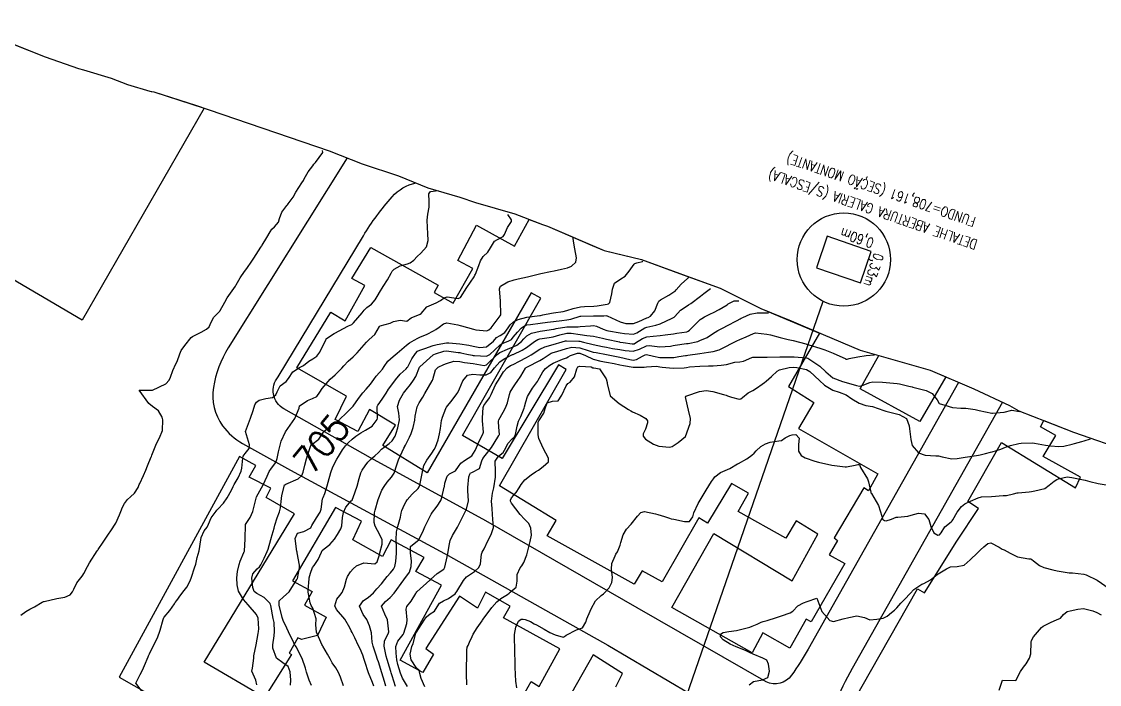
# Model space of a CAD drawing. Header units: metres. Extents: x 298520 to 308411, y 7433745 to 7450750.
# Drawn here: x 306184.4 to 306346.1, y 7435928.1 to 7436027.6 of the extents above; entities that cross this region are included whole.
import ezdxf
from ezdxf.enums import TextEntityAlignment as Align

# ---------------------------------------------------------------- set-up
doc = ezdxf.new("R2010")
doc.units = ezdxf.units.M
doc.header["$LTSCALE"] = 10
doc.linetypes.add('CONTINUO', pattern=[0])
for name, color, linetype in [('Area', 45, 'Continuous'), ('Area Verde e Lazer', 94, 'Continuous'), ('BUEIRO', 151, 'Continuous'), ('Cotas', 45, 'Continuous'), ('Curvas de Nivel 1m', 11, 'Continuous'), ('Curvas de Nivel 5m', 15, 'Continuous'), ('Edificações', 30, 'Continuous'), ('TEXTO', 45, 'Continuous'), ('Vias Primárias', 230, 'Continuous')]:
    doc.layers.add(name, color=color, linetype=linetype)
doc.styles.add('ROMANS', font='romans', dxfattribs={"height": 0.2})
doc.styles.add('Style-STANDARD', font='STANDARD.shx')

msp = doc.modelspace()

# ---------------------------------------------------------------- linework, layer by layer
at = {"layer": 'Area'}
msp.add_polyline3d([(306180.66, 7436025.22, 701.72), (306187.99, 7436022.31, 701.9), (306192.99, 7436020.59, 701.85), (306193.72, 7436020.35, 701.97), (306197.9, 7436019.13, 701.75), (306200.35, 7436018.19, 701.69), (306203.7, 7436017.15, 701.45), (306203.88, 7436017.12, 701.75), (306204.29, 7436017.09, 701.84), (306210.51, 7436015.08, 707.33), (306230.56, 7436008.21, 702.38), (306235.54, 7436006.26, 702.4), (306240.98, 7436004.46, 702.23), (306245.38, 7436002.66, 712.46), (306250.19, 7436001.25, 713.76), (306252.5, 7436000.44, 711.94), (306258.42, 7435998.77, 704.36), (306262.55, 7435997.13, 708.96), (306263.3, 7435996.91, 708.95), (306271.8, 7435993.25, 711.57), (306273.68, 7435992.82, 712.04), (306277.43, 7435991.9, 709.57), (306283.19, 7435989.78, 711.95), (306289.2, 7435987.6, 715.53), (306295.32, 7435984.54, 712.15), (306299.89, 7435982.68, 715.86), (306304.66, 7435980.62, 713.67), (306310.23, 7435978.28, 713.98), (306320.71, 7435975.27, 717.32), (306327.26, 7435972.47, 712.16), (306332.6, 7435969.99, 712.34), (306334.02, 7435969.19, 715.29), (306342.22, 7435965.99, 715.87), (306350.56, 7435963.07, 717.47)], dxfattribs=at)
at = {"layer": 'Area Verde e Lazer', "elevation": 701.73}
msp.add_lwpolyline([(306173.15, 7436027.62), (306177.06, 7436026.25), (306180.66, 7436025.22), (306183.41, 7436024.13), (306187.99, 7436022.31), (306192.99, 7436020.59), (306193.72, 7436020.35), (306197.9, 7436019.13), (306200.35, 7436018.19), (306203.7, 7436017.15), (306204.29, 7436017.09), (306211.85, 7436014.62), (306193.52, 7435982.8), (306159.04, 7436003.07)], close=True, dxfattribs=at)
at = {"layer": 'BUEIRO', "linetype": 'CONTINUO'}
msp.add_polyline3d([(306240.44, 7435799.82, 0), (306304.65, 7435985.63, 0)], dxfattribs=at)
at = {"layer": 'Curvas de Nivel 1m', "flags": 128}
for points, elevation in [([(306184.33, 7435938.5), (306185.1, 7435939.08), (306185.7, 7435939.43), (306186.39, 7435939.79), (306187.54, 7435940.46), (306187.64, 7435940.53), (306187.71, 7435940.56), (306187.85, 7435940.59), (306189.72, 7435941.03), (306190.92, 7435941.22), (306191.72, 7435941.56), (306192.1, 7435942.03), (306192.27, 7435942.4), (306192.75, 7435943.39), (306193.52, 7435944.39), (306193.62, 7435944.52), (306193.76, 7435944.75), (306194.31, 7435945.84), (306194.62, 7435946.38), (306195.8, 7435948.16), (306195.89, 7435948.27), (306195.94, 7435948.36), (306196.69, 7435949.49), (306197.27, 7435950.35), (306197.5, 7435950.68), (306197.84, 7435951.17), (306198.56, 7435952.33), (306199.15, 7435953.6), (306199.41, 7435954.32), (306199.55, 7435954.64), (306199.89, 7435955.3), (306200.31, 7435955.89), (306200.79, 7435956.3), (306201.39, 7435956.82), (306201.92, 7435957.69), (306202.09, 7435958.12), (306202.17, 7435958.29), (306202.75, 7435959.48), (306203.06, 7435960.28), (306203.31, 7435960.93), (306203.89, 7435962.27), (306203.91, 7435962.33), (306203.98, 7435962.51), (306204.7, 7435964.26), (306205.14, 7435965.12), (306205.56, 7435966.25), (306205.61, 7435967.82), (306205.53, 7435968.25), (306204.98, 7435969.18), (306204.06, 7435969.84), (306203.51, 7435970.28), (306202.09, 7435972.29), (306204.09, 7435972.27), (306206.1, 7435973.23), (306206.57, 7435973.78), (306206.78, 7435974.23), (306207.14, 7435975.22), (306207.6, 7435976.23), (306207.77, 7435976.6), (306208.16, 7435977.76), (306208.38, 7435978.22), (306208.93, 7435978.97), (306209.89, 7435980.19), (306210.06, 7435980.32), (306210.19, 7435980.39), (306211.36, 7435981.01), (306212.2, 7435981.43), (306212.57, 7435981.8), (306212.73, 7435982.16), (306213.22, 7435983.17), (306214.16, 7435984.15), (306214.2, 7435984.19), (306214.23, 7435984.24), (306214.91, 7435985.49), (306215.29, 7435986.13), (306216.28, 7435987.55), (306216.52, 7435987.88), (306216.65, 7435988.12), (306217.25, 7435989.16), (306217.9, 7435990.1), (306218.06, 7435990.35), (306218.31, 7435990.72), (306218.9, 7435991.52), (306219.29, 7435992.09), (306220.35, 7435993.74), (306220.48, 7435993.95), (306220.55, 7435994.07), (306221.25, 7435995.18), (306221.75, 7435996.06), (306222, 7435996.44), (306222.39, 7435996.82), (306222.97, 7435997.48), (306223.14, 7435998.04), (306223.47, 7435998.98), (306224.25, 7436000.03), (306224.33, 7436000.12), (306224.43, 7436000.24), (306225.18, 7436001.28), (306225.6, 7436002.01), (306226.47, 7436003.39), (306226.72, 7436003.74), (306226.84, 7436004), (306227.41, 7436005.07), (306228.13, 7436005.98), (306228.3, 7436006.19), (306228.51, 7436006.45), (306229.61, 7436007.96), (306229.56, 7436008.28)], 702), ([(306203.14, 7435926.27), (306201.56, 7435928.29), (306202.24, 7435929.63), (306202.56, 7435930.28), (306202.9, 7435930.98), (306203.41, 7435932.27), (306203.47, 7435932.42), (306203.62, 7435932.72), (306204.4, 7435934.26), (306204.81, 7435935.09), (306205.24, 7435936.25), (306205.68, 7435937.87), (306205.76, 7435938.16), (306205.81, 7435938.24), (306206.7, 7435939.23), (306207.36, 7435940.22), (306207.5, 7435940.44), (306207.72, 7435940.74), (306208.35, 7435941.59), (306208.84, 7435942.21), (306209.21, 7435942.74), (306209.75, 7435943.67), (306209.94, 7435944.2), (306210.37, 7435945.6), (306210.56, 7435946.19), (306210.78, 7435947.18), (306211.07, 7435948.18), (306211.2, 7435948.8), (306211.38, 7435950.18), (306211.84, 7435951.15), (306212.3, 7435951.72), (306212.5, 7435952.16), (306212.9, 7435953.12), (306213.64, 7435954.15), (306213.75, 7435954.28), (306213.88, 7435954.41), (306214.72, 7435955.31), (306215.28, 7435956.13), (306215.91, 7435957.29), (306216.19, 7435957.84), (306216.34, 7435958.12), (306216.91, 7435959.14), (306217.37, 7435960.11), (306217.49, 7435960.57), (306217.63, 7435962.1), (306217.69, 7435962.39), (306217.98, 7435962.76), (306218.57, 7435963.52), (306218.62, 7435964.09), (306218.02, 7435966.1), (306218.8, 7435968.09), (306219.2, 7435969.23), (306219.45, 7435970.08), (306219.66, 7435970.48), (306220.07, 7435970.78), (306221.08, 7435971.06), (306222.08, 7435971.2), (306222.56, 7435971.57), (306222.77, 7435972.04), (306223.22, 7435972.92), (306224.11, 7435973.57), (306224.49, 7435974.02), (306225.12, 7435975.02), (306226.14, 7435975.71), (306226.35, 7435975.78), (306226.75, 7435975.99), (306227.51, 7435976.63), (306228.15, 7435976.98), (306228.73, 7435977.4), (306229.19, 7435977.97), (306230.09, 7435979.86), (306230.12, 7435979.95), (306230.15, 7435979.99), (306230.18, 7435980.02), (306231.35, 7435980.78), (306232.2, 7435981.26), (306232.64, 7435981.49), (306233.5, 7435981.92), (306233.96, 7435982.16), (306234.22, 7435982.37), (306235.53, 7435983.89), (306235.84, 7435984.29), (306236.24, 7435984.68), (306236.91, 7435985.22), (306237.47, 7435985.87), (306237.78, 7435986.35), (306238.28, 7435987.2), (306238.53, 7435987.61), (306238.68, 7435987.86), (306239.31, 7435988.84), (306239.86, 7435989.84), (306240.02, 7435990.13), (306240.31, 7435990.46), (306241.21, 7435990.93), (306242.32, 7435991.23), (306242.74, 7435991.39), (306243.28, 7435991.8), (306243.79, 7435992.34), (306244.34, 7435992.83), (306245.15, 7435993.78), (306245.41, 7435994.73), (306245.38, 7435995.78), (306245.32, 7435996.71), (306245.26, 7435997.78), (306245.35, 7435998.72), (306245.56, 7435999.77), (306245.59, 7436000.61), (306245.5, 7436001.77), (306245.77, 7436002.11), (306246.94, 7436002.26)], 703), ([(306219.75, 7435928.08), (306219.57, 7435928.74), (306219, 7435930.09), (306219.1, 7435930.58), (306219.26, 7435932.08), (306219.28, 7435932.42), (306219.63, 7435934.08), (306219.95, 7435935.78), (306220, 7435936.07), (306220.03, 7435936.44), (306219.92, 7435938.08), (306219.69, 7435938.63), (306218.43, 7435940.09), (306217.72, 7435940.87), (306216.96, 7435942.11), (306216.76, 7435943.09), (306216.74, 7435944.11), (306216.81, 7435945.07), (306217.08, 7435946.11), (306217.25, 7435946.64), (306217.8, 7435947.93), (306217.85, 7435948.05), (306217.86, 7435948.1), (306217.97, 7435949.96), (306217.98, 7435950.1), (306218.01, 7435951.94), (306218.05, 7435952.1), (306218.75, 7435953.2), (306219.13, 7435954.09), (306219.3, 7435954.67), (306219.62, 7435956.08), (306219.69, 7435956.3), (306219.91, 7435956.71), (306220.66, 7435958.07), (306221.27, 7435959.4), (306221.59, 7435960.06), (306221.95, 7435960.6), (306222.56, 7435961.45), (306222.79, 7435962.04), (306223, 7435963.02), (306223.22, 7435964.04), (306223.4, 7435964.63), (306224.02, 7435966.03), (306225.44, 7435968.01), (306226.06, 7435969.61), (306226.14, 7435969.92), (306226.21, 7435970), (306227.34, 7435970.72), (306228.08, 7435971.02), (306228.72, 7435971.34), (306229.17, 7435971.97), (306229.53, 7435972.54), (306230.11, 7435973.25), (306230.75, 7435973.95), (306231.46, 7435974.61), (306232.13, 7435975.23), (306232.48, 7435975.58), (306232.78, 7435975.92), (306233.45, 7435976.62), (306234.16, 7435977.27), (306234.77, 7435977.9), (306236.18, 7435979.48), (306236.37, 7435979.69), (306236.59, 7435979.88), (306237.41, 7435980.66), (306238.14, 7435981.86), (306238.17, 7435981.9), (306238.21, 7435981.92), (306239.7, 7435982.36), (306240.22, 7435982.58), (306241.21, 7435982.81), (306242.22, 7435982.62), (306242.89, 7435983.14), (306244.23, 7435983.69), (306244.39, 7435983.79), (306245.22, 7435984.8), (306246.26, 7435985.25), (306246.62, 7435985.39), (306247.26, 7435985.75), (306247.84, 7435986.17), (306248.27, 7435986.29), (306249.94, 7435986.05), (306250.27, 7435986.21), (306251.21, 7435987.71), (306252.3, 7435989.32), (306252.44, 7435989.55), (306252.51, 7435989.69), (306253, 7435991), (306253.29, 7435991.68), (306253.66, 7435992.36), (306254.35, 7435993.01), (306254.77, 7435993.66), (306255.38, 7435994.65), (306256.38, 7435995.19), (306256.67, 7435995.35), (306256.87, 7435995.64), (306257.34, 7435996.68), (306257.94, 7435997.62), (306257.92, 7435997.87), (306257.35, 7435998.66)], 704), ([(306227.91, 7435927.98), (306227.57, 7435928.76), (306227.18, 7435929.98), (306227.04, 7435930.54), (306226.55, 7435931.99), (306225.63, 7435933.77), (306225.52, 7435933.89), (306225.44, 7435934), (306225.27, 7435934.37), (306224.47, 7435936.02), (306224.22, 7435936.57), (306223.68, 7435937.73), (306223.58, 7435938.03), (306223.54, 7435938.18), (306223.08, 7435940.04), (306223.1, 7435940.66), (306223.73, 7435941.25), (306224.58, 7435942.02), (306225.75, 7435943.86), (306225.8, 7435943.96), (306225.81, 7435944), (306226.14, 7435945.63), (306226.15, 7435946), (306225.8, 7435947.86), (306225.77, 7435947.97), (306225.76, 7435948), (306225.75, 7435948.05), (306225.5, 7435950.01), (306225.84, 7435950.81), (306226.77, 7435951.06), (306227.85, 7435951.64), (306227.95, 7435951.88), (306227.99, 7435951.98), (306228.7, 7435953.13), (306229.23, 7435953.97), (306229.4, 7435954.45), (306229.58, 7435955.96), (306229.67, 7435956.2), (306229.91, 7435956.8), (306230.3, 7435957.95), (306230.43, 7435958.46), (306230.82, 7435959.95), (306231.14, 7435960.76), (306231.74, 7435961.93), (306231.98, 7435962.35), (306232.59, 7435963.32), (306233.04, 7435963.92), (306233.49, 7435964.43), (306234.01, 7435964.92), (306234.56, 7435965.36), (306235.34, 7435965.89), (306236.03, 7435966.3), (306237.02, 7435966.88), (306237.78, 7435967.86), (306237.81, 7435968.1), (306237.79, 7435969.86), (306237.87, 7435970.05), (306238.07, 7435970.3), (306238.71, 7435971.23), (306239.11, 7435971.85), (306239.49, 7435972.45), (306240.11, 7435973.3), (306240.5, 7435973.83), (306241.24, 7435974.7), (306242.14, 7435975.51), (306242.28, 7435975.67), (306242.35, 7435975.81), (306242.95, 7435977.01), (306243.5, 7435977.8), (306243.83, 7435978.12), (306244.17, 7435978.29), (306244.91, 7435978.52), (306246.18, 7435978.98), (306246.78, 7435979.15), (306248.18, 7435979.38), (306248.53, 7435979.39), (306250.18, 7435979.23), (306251.51, 7435979.04), (306252.17, 7435978.9), (306253.17, 7435978.68), (306254.17, 7435978.81), (306255.2, 7435979.65), (306255.66, 7435980.18), (306256.2, 7435980.5), (306256.91, 7435980.93), (306257.44, 7435981.63), (306257.73, 7435982.11), (306258.22, 7435982.55), (306258.93, 7435982.91), (306260.23, 7435983.23), (306262.15, 7435983.49), (306262.23, 7435983.5), (306262.29, 7435983.51), (306262.62, 7435983.57), (306263.92, 7435983.87), (306264.24, 7435983.91), (306265.67, 7435984.1), (306266.24, 7435984.25), (306267.19, 7435984.57), (306268.25, 7435984.82), (306268.87, 7435984.87), (306270.25, 7435984.9), (306270.77, 7435984.96), (306272.26, 7435985.22), (306272.45, 7435985.25), (306272.65, 7435985.45), (306272.96, 7435986.76), (306273.08, 7435987.44), (306273.39, 7435988.34), (306274.3, 7435988.99), (306274.95, 7435989.42), (306275.56, 7435990.16), (306276.33, 7435991.2), (306276.43, 7435991.3), (306276.71, 7435991.4), (306277.56, 7435991.58), (306277.6, 7435991.63)], 706), ([(306232.74, 7435927.92), (306232.3, 7435929.2), (306232, 7435929.93), (306231.6, 7435930.61), (306231.05, 7435931.38), (306230.71, 7435931.94), (306230.32, 7435932.65), (306229.63, 7435933.88), (306229.58, 7435933.96), (306229.5, 7435934.09), (306228.67, 7435935.97), (306228.56, 7435937.09), (306228.63, 7435937.97), (306228.12, 7435939.57), (306227.87, 7435939.98), (306227.72, 7435940.36), (306227.43, 7435941.98), (306227.44, 7435942.28), (306227.57, 7435943.98), (306227.59, 7435944.14), (306227.77, 7435944.8), (306228.1, 7435945.65), (306228.31, 7435945.97), (306228.91, 7435946.85), (306229.41, 7435947.96), (306229.54, 7435948.23), (306229.81, 7435948.49), (306230.66, 7435949.11), (306231.4, 7435949.94), (306231.84, 7435950.6), (306232.32, 7435951.45), (306232.46, 7435951.92), (306232.59, 7435953.19), (306232.71, 7435953.92), (306233.07, 7435954.73), (306233.9, 7435955.67), (306234.01, 7435955.8), (306234.08, 7435955.91), (306234.17, 7435956.17), (306234.75, 7435957.9), (306235.09, 7435959.05), (306235.34, 7435959.89), (306235.53, 7435960.3), (306235.96, 7435960.94), (306236.37, 7435961.47), (306236.76, 7435961.87), (306237.4, 7435962.44), (306237.98, 7435962.95), (306238.44, 7435963.41), (306238.99, 7435963.85), (306239.59, 7435964.26), (306240.01, 7435964.68), (306240.45, 7435965.4), (306240.61, 7435965.83), (306240.85, 7435966.64), (306241.12, 7435967.82), (306241.04, 7435968.82), (306240.81, 7435969.83), (306241.12, 7435970.78), (306241.74, 7435971.82), (306242.1, 7435972.33), (306242.76, 7435973.15), (306243.22, 7435973.8), (306243.55, 7435974.36), (306244.14, 7435975.72), (306244.16, 7435975.77), (306244.17, 7435975.79), (306246.16, 7435977.58), (306246.26, 7435977.66), (306246.51, 7435977.76), (306247.76, 7435978.15), (306248.17, 7435978.19), (306249.93, 7435977.96), (306250.16, 7435977.93), (306250.34, 7435977.9), (306251.2, 7435977.7), (306252, 7435977.53), (306252.16, 7435977.5), (306252.38, 7435977.47), (306254.16, 7435977.37), (306254.68, 7435977.66), (306256.18, 7435979.05), (306256.54, 7435979.28), (306257.42, 7435979.63), (306257.9, 7435979.91), (306258.19, 7435980.23), (306258.81, 7435981.01), (306259.39, 7435981.61), (306259.86, 7435981.96), (306260.22, 7435982.07), (306260.77, 7435982.14), (306262.22, 7435982.33), (306263.3, 7435982.48), (306264.22, 7435982.59), (306265.45, 7435982.76), (306266.23, 7435982.85), (306266.8, 7435982.94), (306268.23, 7435983.38), (306268.34, 7435983.4), (306270.23, 7435983.43), (306271.78, 7435983.46), (306272.22, 7435983.47), (306272.23, 7435983.46), (306272.27, 7435983.45), (306274.22, 7435982.55), (306275.09, 7435982.29), (306276.22, 7435982.27), (306277.03, 7435982.59), (306278.23, 7435983.12), (306278.42, 7435983.19), (306278.76, 7435983.37), (306279.42, 7435984.19), (306279.88, 7435985.36), (306280, 7435985.63), (306280.27, 7435985.85), (306281.5, 7435986.57), (306282.28, 7435987.04), (306282.45, 7435987.16), (306282.63, 7435987.33), (306283.39, 7435988.22), (306284.3, 7435989.05), (306284.44, 7435989.17), (306284.5, 7435989.21)], 707), ([(306237.25, 7435927.86), (306237.05, 7435928.39), (306236.46, 7435929.87), (306235.91, 7435931.58), (306235.82, 7435931.88), (306235.62, 7435932.52), (306235.2, 7435933.46), (306234.97, 7435933.89), (306234.44, 7435935.11), (306234.04, 7435935.9), (306233.9, 7435936.14), (306233.67, 7435936.63), (306232.93, 7435937.92), (306231.7, 7435939.39), (306231.44, 7435939.93), (306231.72, 7435940.9), (306232.16, 7435941.49), (306232.51, 7435941.92), (306232.87, 7435942.79), (306233.18, 7435943.92), (306233.35, 7435944.33), (306233.77, 7435945), (306234.19, 7435945.49), (306234.65, 7435945.9), (306235.79, 7435946.39), (306237.42, 7435946.23), (306237.79, 7435946.52), (306238.11, 7435947.55), (306238.19, 7435947.86), (306238.52, 7435949.15), (306238.51, 7435949.85), (306237.84, 7435951.21), (306237.45, 7435951.86), (306237.33, 7435952.4), (306237.37, 7435953.86), (306237.46, 7435954.28), (306237.9, 7435955.86), (306238.49, 7435957.29), (306238.8, 7435957.85), (306239.28, 7435958.49), (306239.94, 7435959.22), (306240.31, 7435959.83), (306240.73, 7435961.06), (306240.99, 7435961.82), (306241.76, 7435963.58), (306241.9, 7435963.81), (306241.93, 7435963.88), (306242, 7435964.05), (306242.61, 7435965.21), (306242.87, 7435965.8), (306243.17, 7435966.66), (306243.4, 7435967.8), (306243.47, 7435968.37), (306243.76, 7435969.79), (306243.85, 7435970.01), (306244.07, 7435970.4), (306244.6, 7435971.26), (306244.9, 7435971.78), (306246.03, 7435973.68), (306246.08, 7435973.76), (306246.09, 7435973.78), (306246.12, 7435973.91), (306246.53, 7435975.36), (306246.93, 7435975.75), (306247.76, 7435976.13), (306248.15, 7435976.3), (306249.25, 7435976.64), (306250.15, 7435976.58), (306250.89, 7435976.45), (306252.15, 7435976.28), (306253.83, 7435975.99), (306254.15, 7435976.1), (306255.79, 7435977.65), (306256.17, 7435977.93), (306257.34, 7435978.46), (306258.17, 7435978.78), (306258.73, 7435979.06), (306259.41, 7435979.61), (306259.78, 7435980.01), (306260.2, 7435980.43), (306260.93, 7435980.86), (306262.21, 7435981.16), (306262.56, 7435981.21), (306264.21, 7435981.44), (306264.3, 7435981.46), (306264.6, 7435981.54), (306266.22, 7435981.8), (306267.91, 7435981.81), (306268.22, 7435981.82), (306269.75, 7435981.95), (306270.22, 7435981.97), (306270.65, 7435981.9), (306271.69, 7435981.46), (306272.21, 7435981.26), (306272.45, 7435981.2), (306274.2, 7435980.89), (306274.85, 7435980.78), (306276.2, 7435980.69), (306276.73, 7435980.87), (306277.52, 7435981.39), (306277.94, 7435981.66), (306278.22, 7435981.76), (306279.56, 7435982.03), (306280.22, 7435982.25), (306282, 7435983.11), (306282.23, 7435983.19), (306282.33, 7435983.24), (306282.41, 7435983.33), (306283.27, 7435984.3), (306284.26, 7435984.97), (306284.48, 7435985.09), (306284.84, 7435985.3), (306286.27, 7435986.4), (306286.76, 7435986.8), (306287.37, 7435987.27), (306287.76, 7435987.53)], 708), ([(306239.08, 7435927.84), (306238.87, 7435928.55), (306238.48, 7435929.85), (306237.95, 7435931.52), (306237.84, 7435931.86), (306237.62, 7435932.53), (306237.17, 7435933.86), (306237.04, 7435934.47), (306236.9, 7435935.87), (306236.64, 7435936.9), (306236.22, 7435937.87), (306235.69, 7435938.61), (306235.11, 7435939.89), (306235.72, 7435940.71), (306236.41, 7435941.19), (306237.2, 7435941.87), (306237.45, 7435942.15), (306237.74, 7435942.46), (306238.4, 7435943.2), (306238.91, 7435943.85), (306239.29, 7435944.31), (306239.77, 7435944.87), (306240.21, 7435945.4), (306240.42, 7435945.83), (306240.55, 7435946.59), (306240.66, 7435947.83), (306240.67, 7435948.69), (306240.63, 7435949.83), (306240.66, 7435951), (306240.86, 7435951.82), (306241.27, 7435953.22), (306241.35, 7435953.82), (306241.47, 7435954.23), (306241.89, 7435955.12), (306242.13, 7435955.58), (306242.27, 7435955.81), (306243.01, 7435956.7), (306243.92, 7435957.55), (306244.09, 7435957.79), (306244.19, 7435958.05), (306244.5, 7435959.78), (306244.78, 7435960.96), (306245.23, 7435961.77), (306245.98, 7435962.81), (306246.34, 7435963.4), (306246.53, 7435963.75), (306246.91, 7435964.85), (306247.11, 7435965.75), (306247.25, 7435966.53), (306247.44, 7435967.75), (306247.56, 7435968.23), (306248.06, 7435969.52), (306248.13, 7435969.68), (306248.16, 7435969.74), (306249.01, 7435970.8), (306249.74, 7435971.72), (306249.87, 7435971.94), (306250.1, 7435972.47), (306250.6, 7435973.71), (306251.31, 7435974.52), (306252.13, 7435974.67), (306253.19, 7435974.61), (306254.13, 7435974.61), (306254.83, 7435974.96), (306255.36, 7435975.65), (306256.15, 7435976.54), (306256.81, 7435976.98), (306258.06, 7435977.62), (306258.13, 7435977.65), (306258.16, 7435977.66), (306259.51, 7435978.27), (306260.17, 7435978.69), (306261.37, 7435979.58), (306261.87, 7435979.89), (306262.19, 7435979.99), (306263.57, 7435980.18), (306264.19, 7435980.3), (306265.16, 7435980.57), (306266.2, 7435980.82), (306266.87, 7435980.84), (306268.2, 7435980.65), (306269.2, 7435980.49), (306270.2, 7435980.37), (306271.56, 7435980.1), (306272.19, 7435979.93), (306274.1, 7435979.52), (306274.18, 7435979.5), (306274.67, 7435979.42), (306276, 7435979.23), (306276.18, 7435979.22), (306276.32, 7435979.26), (306276.54, 7435979.4), (306277.55, 7435980.03), (306278.2, 7435980.29), (306279.18, 7435980.38), (306280.2, 7435980.47), (306280.97, 7435980.58), (306282.2, 7435980.76), (306282.7, 7435980.83), (306284.21, 7435981.06), (306284.4, 7435981.12), (306284.63, 7435981.3), (306286.23, 7435982.89), (306286.45, 7435983.06), (306286.88, 7435983.27), (306287.78, 7435983.72), (306288.24, 7435983.96), (306289.09, 7435984.42), (306290.26, 7435985.11), (306290.34, 7435985.16), (306290.44, 7435985.24), (306291.3, 7435985.71), (306292.01, 7435985.72)], 709), ([(306242.34, 7435927.8), (306241.58, 7435929.06), (306241.29, 7435929.81), (306240.88, 7435931.09), (306240.72, 7435931.82), (306240.61, 7435932.81), (306240.58, 7435933.83), (306240.86, 7435934.6), (306241.66, 7435935.63), (306241.74, 7435935.73), (306241.77, 7435935.81), (306242.2, 7435937.28), (306242.27, 7435937.8), (306242.11, 7435939.4), (306242.22, 7435939.8), (306242.89, 7435940.63), (306243.58, 7435941.79), (306243.64, 7435941.89), (306243.74, 7435942), (306245.69, 7435943.76), (306245.72, 7435943.79), (306245.75, 7435943.86), (306246.77, 7435944.75), (306247.78, 7435945.42), (306247.89, 7435945.63), (306247.92, 7435945.74), (306248.26, 7435947.27), (306248.38, 7435947.73), (306248.57, 7435948.98), (306248.72, 7435949.73), (306249.09, 7435950.48), (306249.81, 7435951.72), (306249.82, 7435951.75), (306249.85, 7435951.81), (306250.83, 7435953.71), (306251.17, 7435954.41), (306251.48, 7435955.7), (306251.38, 7435957.16), (306251.35, 7435957.7), (306251.53, 7435959.29), (306251.67, 7435959.69), (306251.78, 7435959.86), (306251.95, 7435959.94), (306253.1, 7435960.54), (306253.49, 7435961.67), (306253.62, 7435962.03), (306253.98, 7435962.47), (306254.91, 7435963.66), (306255.32, 7435964.33), (306256.02, 7435965.48), (306256.09, 7435965.57), (306256.11, 7435965.64), (306256.03, 7435966.75), (306255.96, 7435967.56), (306255.97, 7435967.64), (306256.04, 7435967.84), (306256.68, 7435969.01), (306257, 7435969.63), (306257.3, 7435970.41), (306257.61, 7435971.62), (306257.74, 7435971.98), (306258.1, 7435972.62), (306258.5, 7435973.22), (306258.78, 7435973.61), (306259.32, 7435974.41), (306260.01, 7435975.6), (306260.08, 7435975.66), (306260.14, 7435975.69), (306260.34, 7435975.79), (306262.15, 7435976.72), (306262.69, 7435977.03), (306263.42, 7435977.56), (306263.87, 7435977.85), (306264.17, 7435977.95), (306264.74, 7435978.11), (306266.17, 7435978.56), (306266.97, 7435978.72), (306268.17, 7435978.63), (306269.4, 7435978.26), (306270.17, 7435978.01), (306270.61, 7435977.92), (306272.16, 7435977.63), (306273.18, 7435977.44), (306274.16, 7435977.24), (306275.65, 7435976.9), (306276.16, 7435976.81), (306276.67, 7435976.88), (306277.59, 7435977.39), (306277.95, 7435977.6), (306278.17, 7435977.64), (306279.2, 7435977.37), (306280.16, 7435977.18), (306282.03, 7435977.2), (306282.16, 7435977.2), (306282.28, 7435977.21), (306283.04, 7435977.32), (306284.01, 7435977.47), (306284.16, 7435977.49), (306284.38, 7435977.52), (306286.17, 7435977.78), (306287.46, 7435977.98), (306288.17, 7435978.08), (306289.09, 7435978.34), (306290.18, 7435978.89), (306290.81, 7435979.23), (306291.73, 7435979.68), (306292.19, 7435979.9), (306293.1, 7435980.3), (306294.21, 7435980.81), (306294.53, 7435980.87), (306296.21, 7435980.69), (306296.78, 7435980.58), (306298.2, 7435980.19), (306299.43, 7435979.89), (306300.19, 7435979.72), (306302.05, 7435979.23), (306302.18, 7435979.19), (306302.54, 7435979.09), (306304.18, 7435978.6), (306304.9, 7435978.34), (306306.17, 7435977.84), (306306.74, 7435977.61), (306307.95, 7435977.02), (306308.09, 7435976.95), (306308.16, 7435976.93), (306308.25, 7435976.93), (306308.58, 7435977.02), (306309.86, 7435977.31), (306311.14, 7435977.5), (306312.37, 7435977.57)], 711), ([(306244.93, 7435927.77), (306244.37, 7435928.99), (306244.19, 7435929.78), (306244.06, 7435930.24), (306243.6, 7435930.68), (306242.88, 7435931.8), (306242.74, 7435932.68), (306242.99, 7435933.8), (306243.17, 7435934.27), (306243.59, 7435935.79), (306243.61, 7435935.84), (306243.66, 7435935.96), (306244.82, 7435937.77), (306245.17, 7435938.29), (306245.7, 7435938.72), (306246.35, 7435939.1), (306246.75, 7435939.75), (306247.13, 7435940.34), (306247.72, 7435940.67), (306248.46, 7435941), (306249.45, 7435941.72), (306249.58, 7435941.87), (306249.74, 7435942.09), (306250.71, 7435943.71), (306251.18, 7435944.28), (306251.77, 7435944.69), (306252.39, 7435945.07), (306253.03, 7435945.68), (306253.25, 7435946.21), (306253.41, 7435947.67), (306253.52, 7435947.96), (306253.81, 7435948.48), (306254.38, 7435949.66), (306254.87, 7435950.62), (306255.22, 7435951.65), (306255.13, 7435952.92), (306255.07, 7435953.65), (306255, 7435954.54), (306254.91, 7435955.65), (306255.09, 7435956.83), (306255.28, 7435957.65), (306255.5, 7435959.21), (306255.53, 7435959.65), (306255.5, 7435960.1), (306255.49, 7435961.65), (306255.98, 7435962.4), (306256.67, 7435962.95), (306257.05, 7435963.63), (306257.37, 7435964.26), (306258.01, 7435964.96), (306258.36, 7435965.28), (306258.51, 7435965.62), (306258.75, 7435966.9), (306258.97, 7435967.61), (306259.3, 7435968.36), (306259.8, 7435969.6), (306259.86, 7435969.8), (306260.08, 7435970.54), (306260.34, 7435971.34), (306260.45, 7435971.59), (306261.09, 7435972.58), (306261.81, 7435973.57), (306261.92, 7435973.77), (306262.12, 7435974.13), (306262.64, 7435975.06), (306263.01, 7435975.56), (306263.65, 7435976.05), (306264.15, 7435976.33), (306265.56, 7435976.93), (306266.16, 7435977.14), (306266.4, 7435977.28), (306266.79, 7435977.51), (306267.81, 7435977.86), (306268.17, 7435977.84), (306269.02, 7435977.49), (306270.16, 7435976.96), (306271.32, 7435976.63), (306272.15, 7435976.49), (306273.32, 7435976.27), (306274.15, 7435976.09), (306274.7, 7435975.97), (306276.15, 7435975.72), (306277.8, 7435975.73), (306278.15, 7435975.78), (306279.65, 7435975.87), (306280.15, 7435975.81), (306280.54, 7435975.75), (306282.15, 7435975.57), (306283.81, 7435975.65), (306284.15, 7435975.7), (306284.61, 7435975.77), (306286.15, 7435975.91), (306287.48, 7435975.94), (306288.15, 7435975.96), (306289.38, 7435976.02), (306290.15, 7435976.16), (306291.42, 7435976.49), (306292.16, 7435976.54), (306292.74, 7435976.62), (306293.95, 7435977.19), (306294.11, 7435977.24), (306294.16, 7435977.25), (306294.23, 7435977.26), (306296.16, 7435977.26), (306296.25, 7435977.26), (306298.16, 7435977.29), (306299.98, 7435977.3), (306300.16, 7435977.29), (306300.32, 7435977.28), (306302.16, 7435977.16), (306302.38, 7435977.09), (306304.15, 7435975.91), (306305.08, 7435975.06), (306306.13, 7435974.14), (306307.58, 7435973.57), (306308.12, 7435973.45), (306309.65, 7435973), (306310.11, 7435972.91), (306310.51, 7435972.99), (306311.65, 7435973.45), (306312.12, 7435973.55), (306313.59, 7435973.49), (306314.12, 7435973.45), (306315.76, 7435973.3), (306316.12, 7435973.23), (306317.51, 7435972.91), (306318, 7435972.79), (306318.11, 7435972.76), (306318.3, 7435972.71), (306320.11, 7435972.24), (306321.04, 7435971.8), (306321.78, 7435970.85), (306322.08, 7435970.29), (306322.9, 7435970.02), (306324.08, 7435969.71), (306325.31, 7435969.58), (306326.07, 7435969.58), (306327.49, 7435969.38), (306328.07, 7435969.25), (306329.99, 7435968.84), (306330.06, 7435968.82), (306331.8, 7435969.01), (306332.96, 7435969.28), (306334.1, 7435969.1)], 712), ([(306251.22, 7435928.05), (306251.16, 7435929.7), (306251.19, 7435931.28), (306251.2, 7435931.7), (306251.22, 7435933.28), (306251.29, 7435933.7), (306251.4, 7435933.94), (306251.64, 7435934.44), (306252.01, 7435935.33), (306252.17, 7435935.68), (306252.75, 7435936.6), (306253.53, 7435937.67), (306253.59, 7435937.76), (306253.69, 7435937.9), (306254.96, 7435939.65), (306255.72, 7435940.54), (306256.32, 7435941.04), (306257.32, 7435941.62), (306257.55, 7435941.81), (306257.74, 7435941.99), (306258.63, 7435942.73), (306258.79, 7435943.61), (306258.78, 7435944.6), (306259.23, 7435945.61), (306259.49, 7435945.9), (306259.79, 7435946.4), (306260.22, 7435947.59), (306260.37, 7435948.15), (306260.72, 7435949.59), (306260.92, 7435950.5), (306260.84, 7435951.59), (306260.52, 7435952.25), (306259.87, 7435952.91), (306259.2, 7435953.61), (306257.9, 7435955.31), (306257.75, 7435955.62), (306257.75, 7435955.78), (306257.91, 7435956.11), (306258.61, 7435956.92), (306259.08, 7435957.61), (306259.38, 7435958.15), (306259.94, 7435958.85), (306260.89, 7435959.59), (306261.52, 7435960.01), (306261.95, 7435960.3), (306262.69, 7435960.83), (306263.48, 7435961.55), (306263.45, 7435962.08), (306262.69, 7435963.56), (306262.02, 7435965.05), (306261.92, 7435965.57), (306261.93, 7435967.46), (306261.97, 7435967.57), (306262.04, 7435967.69), (306262.79, 7435968.83), (306262.97, 7435969.56), (306263.27, 7435970.37), (306264.08, 7435970.62), (306264.94, 7435970.68), (306265.49, 7435971.53), (306266.11, 7435972.95), (306266.36, 7435973.27), (306266.72, 7435973.51), (306267.35, 7435974.28), (306267.71, 7435975.5), (306267.88, 7435975.77), (306268.15, 7435975.89), (306269.86, 7435975.77), (306270.14, 7435975.66), (306270.28, 7435975.62), (306271.1, 7435975.47), (306272.12, 7435973.99), (306272.25, 7435973.45), (306272.26, 7435973.3), (306272.74, 7435971.44), (306274.08, 7435970.29), (306275.46, 7435969.41), (306275.82, 7435969.17), (306276.06, 7435969.05), (306277.2, 7435968.53), (306278.05, 7435968.03), (306278.32, 7435967.66), (306278.34, 7435967.38), (306278.03, 7435966.44), (306277.66, 7435965.75), (306277.68, 7435965.38), (306278.02, 7435964.95), (306279.2, 7435964.17), (306280, 7435963.87), (306281.63, 7435963.71), (306282, 7435963.82), (306282.91, 7435964.42), (306284.02, 7435965.31), (306284.73, 7435967.3), (306284.78, 7435968.03), (306284.49, 7435969.3), (306284.09, 7435971.05), (306284.04, 7435971.31), (306284.05, 7435971.36), (306284.09, 7435971.39), (306284.22, 7435971.43), (306286.1, 7435972.1), (306287.13, 7435972.24), (306288.1, 7435972.11), (306289.71, 7435971.63), (306290.1, 7435971.52), (306290.3, 7435971.44), (306290.93, 7435971.23), (306292.09, 7435970.95), (306292.31, 7435970.99), (306292.58, 7435971.21), (306293.42, 7435971.87), (306294.1, 7435972.26), (306294.69, 7435972.6), (306295.54, 7435973.18), (306295.87, 7435973.42), (306296.12, 7435973.63), (306296.93, 7435974.36), (306297.79, 7435975.15), (306298.14, 7435975.32), (306299.59, 7435975.68), (306300.15, 7435975.73), (306300.73, 7435975.69), (306302.15, 7435975.38), (306302.67, 7435975.08), (306304.12, 7435973.75), (306304.88, 7435973.06), (306306.11, 7435972.31), (306307.07, 7435972), (306308.1, 7435971.6), (306308.99, 7435971.01), (306310.08, 7435970.33), (306311.07, 7435969.99), (306312.08, 7435969.83), (306313.77, 7435969.25), (306314.07, 7435969.14), (306314.85, 7435968.94), (306316.06, 7435968.65), (306317.15, 7435968.01), (306317.56, 7435966.91), (306317.62, 7435966.48), (306317.8, 7435964.9), (306318.01, 7435963.97), (306318.99, 7435962.89), (306319.99, 7435962.52), (306321.55, 7435962.42), (306321.99, 7435962.41), (306322.53, 7435962.3), (306323.98, 7435962), (306324.78, 7435962.03), (306325.99, 7435962.21), (306327.67, 7435962.47), (306327.99, 7435962.52), (306328.21, 7435962.56), (306329, 7435962.77), (306329.78, 7435962.98), (306330, 7435963.03), (306331.31, 7435963.43), (306332.01, 7435963.71), (306332.75, 7435963.98), (306334.02, 7435964.29), (306334.39, 7435964.34), (306336.02, 7435964.38), (306336.35, 7435964.35), (306338.01, 7435964.04), (306338.75, 7435963.92), (306340.01, 7435963.81), (306340.77, 7435963.87), (306342.02, 7435964.16), (306342.36, 7435964.26), (306343.47, 7435964.6), (306343.81, 7435964.7), (306344.79, 7435965)], 713), ([(306258.71, 7435927.61), (306258.58, 7435928.61), (306258.54, 7435929.61), (306258.49, 7435930.72), (306258.45, 7435931.61), (306258.41, 7435932.83), (306258.4, 7435933.61), (306258.35, 7435934.91), (306258.37, 7435935.61), (306258.58, 7435936.7), (306258.99, 7435937.61), (306259.39, 7435937.9), (306259.69, 7435937.94), (306259.98, 7435937.89), (306260.77, 7435937.58), (306261.33, 7435937.23), (306261.68, 7435937.04), (306262.83, 7435936.4), (306263.67, 7435935.91), (306264.47, 7435935.54), (306265.66, 7435935.21), (306265.88, 7435935.31), (306266.12, 7435935.52), (306267.67, 7435936.31), (306268.57, 7435936.6), (306269.08, 7435937.49), (306269.2, 7435937.97), (306269.7, 7435939.1), (306269.86, 7435939.48), (306270.51, 7435940.68), (306271.39, 7435941.46), (306271.74, 7435941.7), (306272.58, 7435942.61), (306272.98, 7435943.44), (306273.06, 7435944.15), (306272.92, 7435945.44), (306272.97, 7435946.26), (306273.45, 7435947.43), (306273.58, 7435947.65), (306273.81, 7435948.03), (306274.2, 7435949.04), (306274.32, 7435949.43), (306274.69, 7435950.57), (306275.17, 7435951.42), (306275.86, 7435952.18), (306276.84, 7435953.39), (306277.33, 7435953.94), (306277.88, 7435954.06), (306279.5, 7435953.74), (306279.88, 7435953.65), (306280.85, 7435953.35), (306281.6, 7435953.06), (306281.87, 7435953), (306282.26, 7435952.94), (306283.87, 7435952.58), (306284.6, 7435952.56), (306285.11, 7435953.3), (306285.29, 7435953.89), (306285.9, 7435955.29), (306287.12, 7435957.27), (306287.94, 7435958.57), (306288.21, 7435958.98), (306288.42, 7435959.26), (306289.25, 7435959.95), (306289.96, 7435960.23), (306290.65, 7435960.54), (306291.82, 7435961.21), (306291.97, 7435961.29), (306293.21, 7435961.97), (306293.99, 7435962.52), (306294.34, 7435962.84), (306294.63, 7435963.18), (306295.33, 7435963.85), (306296.01, 7435964.21), (306296.71, 7435964.47), (306298.02, 7435964.7), (306298.43, 7435964.73), (306298.95, 7435965.13), (306299.66, 7435965.49), (306300.03, 7435965.6), (306300.56, 7435965.64), (306301.05, 7435965.1), (306300.97, 7435964.14), (306300.95, 7435963.11), (306301.35, 7435962.46), (306301.98, 7435962.15), (306303.4, 7435961.65), (306303.98, 7435961.47), (306305.97, 7435961.05), (306307.97, 7435960.8), (306308.18, 7435960.8), (306309.46, 7435961.01), (306309.87, 7435961.11), (306309.97, 7435961.15), (306310.12, 7435961.15), (306310.16, 7435961), (306310.29, 7435960.68), (306311.3, 7435958.98), (306311.49, 7435958.53), (306311.82, 7435956.97), (306311.84, 7435956.89), (306311.92, 7435956.76), (306312.96, 7435954.96), (306313.45, 7435953.38), (306313.59, 7435952.95), (306313.87, 7435952.75), (306314.13, 7435952.69), (306314.91, 7435952.94), (306315.6, 7435953.21), (306315.88, 7435953.23), (306317.39, 7435953.39), (306317.88, 7435953.52), (306318.96, 7435953.81), (306319.89, 7435953.71), (306320.52, 7435952.87), (306320.84, 7435951.84), (306321.28, 7435950.86), (306321.85, 7435950.5), (306322.12, 7435950.58), (306322.35, 7435950.85), (306322.94, 7435951.76), (306323.87, 7435952.53), (306324.02, 7435952.68), (306324.11, 7435952.83), (306324.75, 7435953.96), (306325.43, 7435954.81), (306325.67, 7435955.05), (306325.91, 7435955.21), (306326.76, 7435955.65), (306327.92, 7435956.15), (306328.44, 7435956.26), (306329.92, 7435956.33), (306331.68, 7435956.49), (306331.92, 7435956.49), (306332.18, 7435956.47), (306333.22, 7435956.72), (306333.78, 7435956.86), (306333.92, 7435956.88), (306335.59, 7435957.03), (306335.93, 7435957.09), (306336.42, 7435957.18), (306337.93, 7435957.52), (306338.57, 7435958.02), (306339.33, 7435958.65), (306339.71, 7435958.88), (306339.95, 7435958.99), (306341.27, 7435959.3), (306341.95, 7435959.2), (306343.73, 7435958.81), (306343.95, 7435958.77), (306344.69, 7435958.58), (306345.94, 7435958.26), (306347.44, 7435958.05)], 714), ([(306331.07, 7435927.25), (306331.58, 7435928.74), (306333.58, 7435928.71), (306334.27, 7435930.04), (306334.71, 7435930.7), (306335.11, 7435931.2), (306335.63, 7435932.05), (306335.82, 7435932.69), (306335.87, 7435934.47), (306335.91, 7435934.69), (306336.24, 7435935.26), (306337.43, 7435936.66), (306337.69, 7435936.87), (306338.86, 7435937.48), (306339.69, 7435937.8), (306340.27, 7435938.06), (306340.7, 7435938.63), (306341.26, 7435939.07), (306341.71, 7435939.18), (306342.88, 7435939.44), (306343.72, 7435939.5), (306345.13, 7435939.16), (306345.71, 7435938.93), (306346.36, 7435938.56)], 716)]:
    msp.add_lwpolyline(points, dxfattribs=dict(at, elevation=elevation))
at = {"layer": 'Curvas de Nivel 5m', "flags": 128}
for points, elevation in [([(306224.76, 7435928.01), (306224.82, 7435928.77), (306224.75, 7435930.01), (306224.41, 7435930.83), (306223.61, 7435931.37), (306222.66, 7435932.04), (306222.11, 7435933.56), (306222.11, 7435934.05), (306222.31, 7435935.39), (306222.37, 7435936.04), (306222.31, 7435937.41), (306222.2, 7435938.04), (306221.81, 7435939.95), (306221.79, 7435940.05), (306221.72, 7435940.26), (306220.85, 7435941.19), (306219.73, 7435941.77), (306219.34, 7435942.08), (306219.14, 7435942.68), (306218.99, 7435944.09), (306219.15, 7435944.7), (306219.77, 7435945.45), (306220.11, 7435945.75), (306220.33, 7435946.07), (306220.81, 7435947.08), (306221.28, 7435948.06), (306221.42, 7435948.44), (306221.83, 7435949.88), (306221.87, 7435950.01), (306221.88, 7435950.05), (306222.32, 7435951.58), (306222.44, 7435952.04), (306222.77, 7435953.14), (306223.13, 7435954.04), (306223.3, 7435954.61), (306223.43, 7435956.03), (306223.49, 7435956.46), (306223.87, 7435958.03), (306223.89, 7435958.07), (306223.92, 7435958.09), (306224.08, 7435958.19), (306225.93, 7435959), (306226.47, 7435959.46), (306226.69, 7435959.99), (306226.93, 7435961.02), (306227.17, 7435961.99), (306227.36, 7435962.61), (306227.82, 7435963.98), (306227.89, 7435964.08), (306228, 7435964.15), (306229.03, 7435964.95), (306229.71, 7435965.96), (306229.84, 7435966.15), (306230.03, 7435966.3), (306231.44, 7435967.35), (306232.04, 7435967.79), (306232.12, 7435967.85), (306232.2, 7435967.93), (306233.12, 7435968.85), (306234.06, 7435969.77), (306234.18, 7435969.91), (306234.96, 7435971.02), (306235.64, 7435971.89), (306236.1, 7435972.42), (306236.77, 7435973.21), (306237.25, 7435973.87), (306237.61, 7435974.38), (306238.13, 7435974.94), (306238.55, 7435975.44), (306238.83, 7435975.85), (306239.38, 7435976.62), (306240.16, 7435977.33), (306240.76, 7435977.83), (306242.18, 7435979.06), (306242.61, 7435979.38), (306243.32, 7435979.8), (306243.87, 7435980.11), (306244.19, 7435980.26), (306245.28, 7435980.69), (306246.2, 7435981.17), (306246.57, 7435981.4), (306247.08, 7435981.75), (306247.73, 7435982.23), (306248.22, 7435982.39), (306249.87, 7435982.07), (306250.22, 7435981.98), (306250.43, 7435981.93), (306251.31, 7435981.7), (306252.21, 7435981.43), (306252.57, 7435981.32), (306254.21, 7435981.17), (306254.51, 7435981.36), (306254.85, 7435981.66), (306256.23, 7435983.45), (306256.3, 7435983.57), (306256.32, 7435983.64), (306256.26, 7435985.64), (306256.14, 7435987.5), (306256.16, 7435987.64), (306256.29, 7435987.9), (306257.38, 7435988.54), (306258.3, 7435988.83), (306258.93, 7435988.98), (306260.3, 7435989.28), (306261.5, 7435989.58), (306262.13, 7435989.75), (306262.31, 7435989.79), (306263.79, 7435990.08), (306264.31, 7435990.18), (306265.42, 7435990.43), (306266.32, 7435990.66), (306266.93, 7435990.91), (306267.56, 7435991.51), (306267.68, 7435992.16), (306267.43, 7435993.51), (306267.24, 7435994.64), (306267.18, 7435995.11), (306267.11, 7435995.27)], 705), ([(306240.51, 7435927.83), (306240.02, 7435929.4), (306239.89, 7435929.84), (306239.82, 7435930.06), (306239.6, 7435930.73), (306239.25, 7435931.84), (306239.1, 7435932.37), (306238.8, 7435933.85), (306238.87, 7435934.62), (306239.45, 7435935.84), (306239.5, 7435936.01), (306239.32, 7435937.84), (306238.9, 7435938.65), (306238.42, 7435939.85), (306239, 7435940.57), (306239.73, 7435941.17), (306240.33, 7435941.83), (306241.75, 7435943.81), (306242.6, 7435944.98), (306242.88, 7435945.8), (306242.92, 7435946.68), (306242.77, 7435947.8), (306242.77, 7435948.84), (306243.82, 7435949.66), (306243.99, 7435949.79), (306244.6, 7435951.02), (306244.92, 7435951.77), (306245.87, 7435953.67), (306245.91, 7435953.72), (306245.94, 7435953.76), (306246.77, 7435954.87), (306247.32, 7435955.75), (306247.48, 7435956.17), (306247.84, 7435957.74), (306247.85, 7435957.81), (306247.93, 7435958.31), (306248.28, 7435959.4), (306248.64, 7435959.73), (306249.51, 7435960.16), (306249.96, 7435960.83), (306250.33, 7435961.35), (306250.88, 7435961.71), (306251.98, 7435962.45), (306252.45, 7435963.22), (306252.67, 7435963.68), (306253.07, 7435964.61), (306253.64, 7435965.67), (306253.71, 7435965.99), (306253.58, 7435967.67), (306253.58, 7435968.14), (306253.69, 7435969.67), (306253.77, 7435969.97), (306254.07, 7435970.4), (306254.61, 7435971.14), (306254.89, 7435971.66), (306255.53, 7435973.07), (306255.86, 7435973.64), (306255.96, 7435973.79), (306256.12, 7435974.02), (306256.72, 7435975.04), (306257.25, 7435975.63), (306257.79, 7435975.98), (306258.15, 7435976.16), (306259.1, 7435976.66), (306260.16, 7435977.2), (306260.87, 7435977.59), (306262.17, 7435978.42), (306262.94, 7435978.8), (306264.18, 7435979.16), (306265.53, 7435979.53), (306266.02, 7435979.69), (306266.19, 7435979.71), (306268.02, 7435979.66), (306268.18, 7435979.64), (306268.74, 7435979.49), (306270.18, 7435979.12), (306271.55, 7435978.84), (306272.18, 7435978.72), (306273.05, 7435978.56), (306274.17, 7435978.38), (306274.99, 7435978.23), (306276.17, 7435978.16), (306277.12, 7435978.45), (306278.18, 7435978.93), (306278.59, 7435978.97), (306280.18, 7435978.81), (306281.76, 7435978.91), (306282.18, 7435978.98), (306282.49, 7435979.02), (306284.18, 7435979.28), (306284.42, 7435979.31), (306285.86, 7435979.61), (306286.19, 7435979.72), (306287.26, 7435980.21), (306288.21, 7435980.82), (306288.46, 7435981.01), (306288.86, 7435981.25), (306289.76, 7435981.71), (306290.22, 7435981.95), (306291.76, 7435982.75), (306292.23, 7435983), (306292.37, 7435983.07), (306292.63, 7435983.21), (306293.73, 7435983.71), (306294.78, 7435983.91), (306295.99, 7435983.92), (306296.45, 7435983.88)], 710), ([(306293.57, 7435928.05), (306294.22, 7435928.54), (306295.58, 7435928.79), (306296.37, 7435929.16), (306296.64, 7435930.12), (306296.48, 7435931.16), (306296.2, 7435931.75), (306295.62, 7435932.05), (306294.15, 7435932.66), (306293.63, 7435932.92), (306293.02, 7435933.2), (306291.64, 7435933.75), (306290.73, 7435934.14), (306289.66, 7435934.81), (306289.29, 7435935.24), (306289.27, 7435935.64), (306289.67, 7435935.9), (306290.51, 7435936.07), (306291.67, 7435936.22), (306292.49, 7435936.39), (306293.68, 7435936.73), (306294.02, 7435936.84), (306294.75, 7435937.18), (306295.39, 7435937.47), (306295.69, 7435937.56), (306296.26, 7435937.73), (306297.69, 7435938.17), (306298.43, 7435938.4), (306299.7, 7435938.85), (306300.14, 7435939.11), (306300.88, 7435939.93), (306301.72, 7435940.39), (306302.26, 7435940.55), (306303.73, 7435941.07), (306304.47, 7435939.06), (306305.69, 7435937.73), (306306.24, 7435937.59), (306307.69, 7435937.95), (306308.53, 7435938.18), (306309.7, 7435938.41), (306310.86, 7435938.15), (306311.69, 7435937.82), (306312.73, 7435937.92), (306313.69, 7435938.06), (306314.27, 7435938.37), (306314.92, 7435938.94), (306315.35, 7435939.29), (306315.71, 7435939.62), (306316.34, 7435940.3), (306316.93, 7435940.91), (306317.74, 7435941.79), (306318.29, 7435942.35), (306319.03, 7435942.89), (306319.49, 7435943.15), (306319.76, 7435943.29), (306320.79, 7435943.84), (306321.78, 7435944.61), (306321.92, 7435944.71), (306322.16, 7435944.85), (306323.16, 7435945.47), (306323.79, 7435945.78), (306324.78, 7435945.83), (306325.8, 7435946.02), (306326.74, 7435946.8), (306327.81, 7435947.86), (306328.28, 7435948.31), (306328.76, 7435948.77), (306329.35, 7435949.25), (306329.83, 7435949.36), (306331.06, 7435948.74), (306331.53, 7435948.44), (306331.82, 7435948.31), (306332.71, 7435947.83), (306333.81, 7435947.29), (306335.51, 7435946.99), (306335.81, 7435946.97), (306335.99, 7435946.87), (306336.2, 7435946.68), (306337.12, 7435945.99), (306337.79, 7435945.67), (306339.14, 7435945.3), (306339.79, 7435945.15), (306341.56, 7435944.85), (306341.79, 7435944.85), (306342.05, 7435944.88), (306343.78, 7435944.68), (306344.1, 7435944.59), (306345.77, 7435943.77), (306347.56, 7435942.54)], 715)]:
    msp.add_lwpolyline(points, dxfattribs=dict(at, elevation=elevation))
at = {"layer": 'Edificações'}
msp.add_lwpolyline([(306312.88, 7435959.75), (306311.48, 7435957.18), (306310.76, 7435957.63), (306306.3, 7435950.11), (306306.81, 7435949.74), (306305.57, 7435947.57), (306307.92, 7435946.29), (306302.85, 7435937.53), (306302.14, 7435937.9), (306299.69, 7435933.58), (306295.63, 7435935.85), (306294.01, 7435932.84), (306281.99, 7435939.68), (306288.26, 7435950.77), (306300, 7435943.68), (306303.85, 7435950.69), (306300.6, 7435952.69), (306299.08, 7435950.07), (306291.9, 7435954.08), (306293.47, 7435956.81), (306290.93, 7435958.27), (306287.34, 7435952.32), (306286.03, 7435953.12), (306280.5, 7435943.54), (306277.51, 7435945.16), (306276.31, 7435943.17), (306263.29, 7435950.41), (306264.6, 7435952.71), (306256.13, 7435957.92), (306266.1, 7435975.37), (306264.95, 7435976.09), (306256.51, 7435962.04), (306250.55, 7435965.49), (306262.33, 7435986.09), (306260.85, 7435986.88), (306245.28, 7435959.87), (306238.63, 7435963.99), (306240.52, 7435967.03), (306236.6, 7435969.38), (306234.85, 7435966.06), (306231.48, 7435967.9), (306233.19, 7435971.41), (306225.75, 7435975.62), (306230.83, 7435983.98), (306233, 7435982.69), (306235.91, 7435987.99), (306233.97, 7435989.03), (306236.83, 7435993.68), (306246.91, 7435988.06), (306246.31, 7435986.96), (306249.17, 7435985.34), (306252.13, 7435990.55), (306249.88, 7435991.77), (306252.67, 7435997.04), (306258.36, 7435993.92), (306260.58, 7435997.92), (306262.55, 7435997.13), (306263.3, 7435996.91), (306270.03, 7435994.01), (306271.8, 7435993.25), (306277.43, 7435991.9), (306283.12, 7435989.81), (306289.2, 7435987.6), (306295.32, 7435984.54), (306304.11, 7435980.86), (306299.48, 7435972.83), (306303.27, 7435970.46), (306300.95, 7435966.54)], close=True, dxfattribs=at)
at = {"layer": 'Edificações', "elevation": 714.86}
msp.add_lwpolyline([(306313, 7435977.49), (306320.71, 7435975.27), (306323.05, 7435974.27), (306319.17, 7435967.57), (306310.22, 7435972.5)], close=True, dxfattribs=at)
at = {"layer": 'Edificações'}
for points in [[(306309.06, 7435925.33), (306318.84, 7435942.45), (306319.85, 7435941.85), (306324.73, 7435949.62), (306327.97, 7435954.54), (306326.35, 7435955.6), (306331.43, 7435964.42), (306342.53, 7435957.64), (306343.29, 7435959.21), (306337.66, 7435962.35), (306339.59, 7435965.48), (306337.26, 7435966.8), (306337.78, 7435967.73), (306342.22, 7435965.99), (306350.56, 7435963.07)], [(306259.08, 7435925.34), (306260.85, 7435928.57), (306262.08, 7435927.82), (306265.17, 7435933.46), (306256.73, 7435938.13), (306257.72, 7435939.87), (306254.03, 7435941.97), (306252.84, 7435939.56), (306250.11, 7435941.38), (306245.07, 7435933.49), (306246.22, 7435932.66), (306244.63, 7435929.89), (306241.23, 7435931.75), (306247.41, 7435943.02), (306243.59, 7435945.08), (306244.82, 7435947.18), (306239.89, 7435949.82), (306238.57, 7435947.32), (306234.12, 7435949.82), (306235.43, 7435952.64), (306231.54, 7435954.66), (306225.07, 7435943.68), (306228.02, 7435942.09), (306226.9, 7435940.01), (306230.14, 7435938.22), (306228.82, 7435935.45), (306226.42, 7435934.85), (306225.9, 7435935.09), (306224.58, 7435932.81), (306224.94, 7435932.61), (306220.86, 7435926.14), (306211.84, 7435931.46), (306225.39, 7435953.75), (306221.15, 7435956.16), (306221.83, 7435957.6), (306218.58, 7435959.24), (306219.59, 7435961), (306217.14, 7435962.32), (306199.1, 7435929.23), (306207.87, 7435924.2)], [(306273.56, 7435927.78), (306274.58, 7435929.75), (306270.16, 7435932.55), (306263.77, 7435921.24)]]:
    msp.add_lwpolyline(points, dxfattribs=at)
at = {"layer": 'TEXTO', "linetype": 'CONTINUO'}
msp.add_polyline3d([(306311.89, 7435993.12, 0), (306305.27, 7435995.4, 0), (306303.65, 7435990.67, 0), (306310.27, 7435988.39, 0), (306311.89, 7435993.12, 0)], close=True, dxfattribs=at)
msp.add_circle((306307.77, 7435991.89), 7, dxfattribs=at)
at = {"layer": 'Vias Primárias'}
for points, elevation in [([(306233.28, 7436007.14), (306215.43, 7435978.62, 0.100987), (306213.22, 7435972.7, 0.199005), (306214.6, 7435966.95, 0.106436), (306217.59, 7435964.27, 0.00616), (306224.79, 7435960.29), (306248.43, 7435947.45), (306272.35, 7435933.99), (306290.69, 7435923.23, -0.008791), (306292.68, 7435922.02, -0.393456), (306293.68, 7435918.2), (306279.62, 7435893.23), (306266.94, 7435870.89, -0.05789), (306264.99, 7435868.24, -0.236624), (306262.78, 7435867.41, -0.076387), (306258.19, 7435868.63), (306236.81, 7435880.48), (306201.87, 7435899.97), (306175.29, 7435914.64)], 702.39), ([(306324.99, 7435973.44), (306302.42, 7435933.43, -0.025434), (306299.93, 7435929.5, -0.36534), (306296.11, 7435928.5), (306276.79, 7435939.62), (306254.08, 7435952.7), (306236.75, 7435962.12), (306223.8, 7435969.47, -0.46613), (306222.91, 7435974.29), (306235.7, 7435995.44, -0.044943), (306240.02, 7436001.32, -0.163794), (306243.61, 7436003.39, 79.35428)], 713.95), ([(306331.56, 7435970.48), (306309.03, 7435930.52, 0.031288), (306306.43, 7435925.15, 0.386343), (306307.11, 7435923.28), (306337.6, 7435905.83), (306386.77, 7435878, -0.004211), (306393.63, 7435874.04, 0.362587), (306398.38, 7435874.82), (306406.18, 7435888.78), (306420.04, 7435913.1), (306428.03, 7435926.26)], 712.31)]:
    msp.add_lwpolyline(points, format="xyb", dxfattribs=dict(at, elevation=elevation))

# ---------------------------------------------------------------- texts
at = {"layer": 'Cotas', "style": 'Style-STANDARD'}
msp.add_text('705', height=4, rotation=50.1504, dxfattribs=at).set_placement((306229.44, 7435964.26, 705), align=Align.MIDDLE_CENTER)
at = {"layer": 'TEXTO', "style": 'ROMANS', "width": 0.8}
for s, rotation, p in [('FUNDO=708,161 (SEÇÃO MONTANTE)', 161.0271, (306327.69, 7435998.21)), ('DETALHE ABERTURA GALERIA (S/ESCALA)', 161.0271, (306327.94, 7435994.77)), ('0,60m', 161.0271, (306312.41, 7435994.98)), ('0,33m', 251.0271, (306312.37, 7435993))]:
    msp.add_text(s, height=1.5, rotation=rotation, dxfattribs=at).set_placement(p)

doc.saveas('drawing.dxf')
